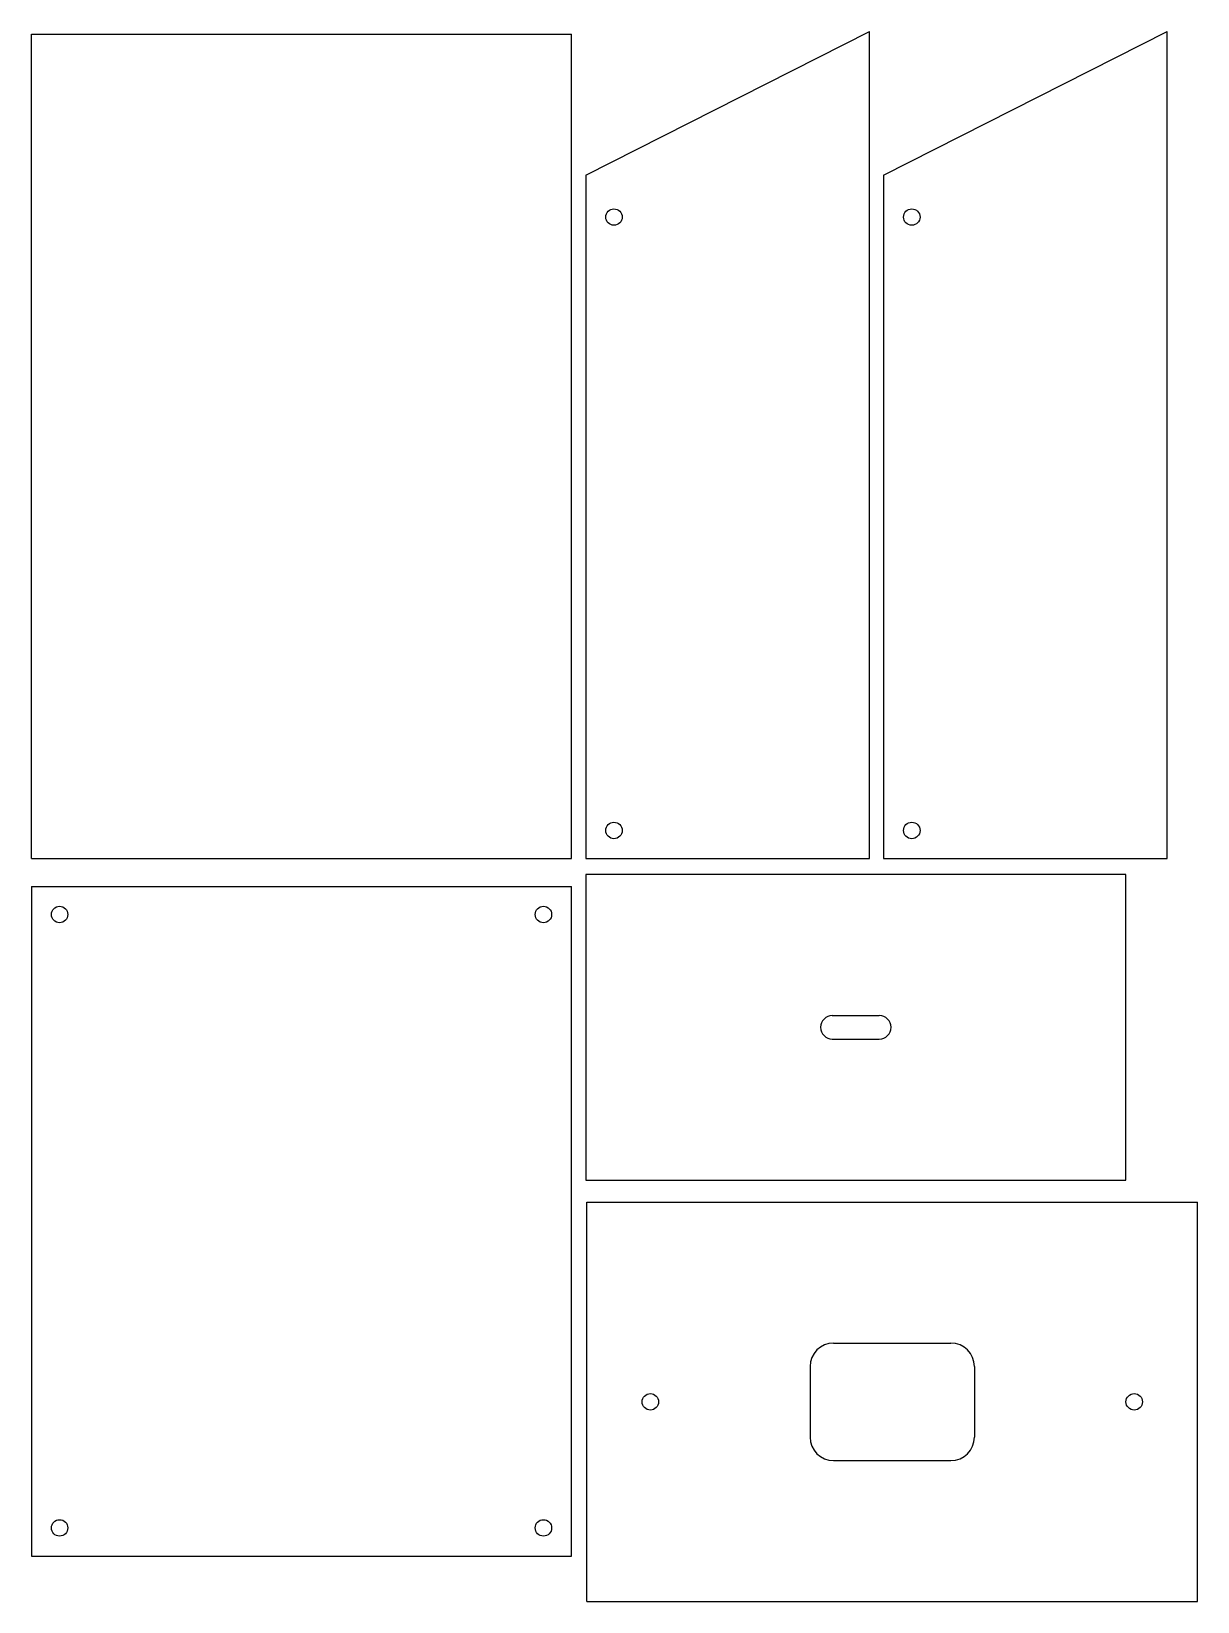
# Model space of a CAD drawing. Extents: x 11.3 to 21.1, y 1.8 to 15.
import ezdxf

# ---------------------------------------------------------------- set-up
doc = ezdxf.new("R2010")
doc.units = 0
doc.header["$LTSCALE"] = 0.5
doc.header["$MEASUREMENT"] = 0
doc.layers.add('VISIBLE', color=7, linetype='CONTINUOUS')

msp = doc.modelspace()

# ---------------------------------------------------------------- linework, layer by layer
at = {"layer": 'VISIBLE'}
for p, q in [((11.297, 14.951), (15.824, 14.951)), ((11.297, 8.045), (11.297, 14.951)), ((15.824, 8.045), (15.824, 14.951)), ((15.942, 13.77), (18.32, 14.974)), ((18.32, 8.045), (18.32, 14.974)), ((18.438, 13.77), (20.816, 14.974)), ((20.816, 8.045), (20.816, 14.974)), ((15.942, 13.77), (15.942, 8.045)), ((18.438, 13.77), (18.438, 8.045)), ((11.297, 8.045), (15.824, 8.045)), ((15.942, 8.045), (18.32, 8.045)), ((18.438, 8.045), (20.816, 8.045)), ((15.942, 7.911), (15.942, 5.352)), ((20.47, 7.911), (15.942, 7.911)), ((20.47, 5.352), (20.47, 7.911)), ((11.297, 7.813), (11.297, 2.203)), ((11.297, 7.813), (15.824, 7.813)), ((15.824, 2.203), (15.824, 7.813)), ((18.009, 6.73), (18.403, 6.73)), ((18.009, 6.533), (18.403, 6.533)), ((15.942, 5.352), (20.47, 5.352)), ((15.952, 1.822), (15.952, 5.168)), ((15.952, 5.168), (21.07, 5.168)), ((21.07, 1.822), (21.07, 5.168)), ((18.019, 3.987), (19.003, 3.987)), ((17.822, 3.79), (17.822, 3.2)), ((19.2, 3.79), (19.2, 3.2)), ((18.019, 3.003), (19.003, 3.003)), ((11.297, 2.203), (15.824, 2.203)), ((15.952, 1.822), (21.07, 1.822))]:
    msp.add_line(p, q, dxfattribs=at)
for centre in [(16.179, 13.419), (18.675, 13.419), (16.179, 8.281), (18.675, 8.281), (11.533, 7.577), (15.588, 7.577), (16.484, 3.495), (20.539, 3.495), (11.533, 2.439), (15.588, 2.439)]:
    msp.add_circle(centre, 0.0689, dxfattribs=at)
for centre, radius, start, end in [((18.009, 6.632), 0.0984, 90, 270), ((18.403, 6.632), 0.0984, 270, 90), ((18.019, 3.79), 0.197, 90, 180), ((19.003, 3.79), 0.197, 0, 90), ((18.019, 3.2), 0.197, 180, 270), ((19.003, 3.2), 0.197, 270, 0)]:
    msp.add_arc(centre, radius, start, end, dxfattribs=at)

doc.saveas('drawing.dxf')
